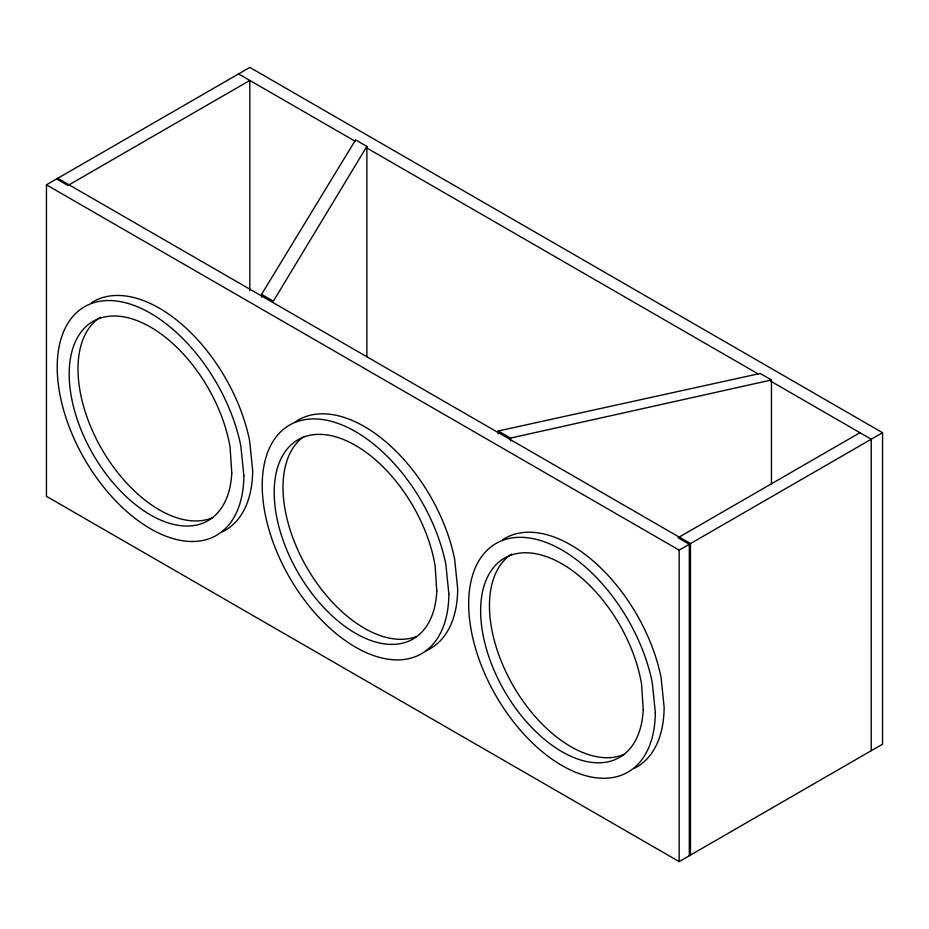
<?xml version="1.0" encoding="UTF-8"?>
<svg xmlns="http://www.w3.org/2000/svg" width="929" height="929" viewBox="0 0 929 929"><rect width="100%" height="100%" fill="white"/><g stroke="black" fill="none" stroke-linecap="round" stroke-linejoin="round"><path stroke-width="1.39" d="M366.885 146.387L273.37 301.159L261.583 294.354L355.586 139.873L366.885 146.387L366.885 356.585M46.45 184.825L249.831 67.399L882.55 432.693L882.55 744.175L679.169 861.601L46.45 496.307L46.45 184.825L679.169 550.119L882.55 432.693M859.94 432.705L678.031 537.728L689.318 544.255L689.318 855.737M498.258 433.889L498.258 430.986L510.52 438.07L771.453 379.973L771.453 484.346M498.258 430.986L760.154 373.446L771.453 379.973M238.521 73.925L355.284 141.324M366.583 147.85L758.261 373.992M770.815 381.238L871.251 439.22L871.239 750.713M57.749 178.298L690.468 543.593L690.468 855.075M56.611 178.96L67.91 185.475L249.82 80.451L249.82 290.522M679.169 550.119L679.169 861.601M510.52 438.07L510.52 440.973M261.583 294.354L261.583 297.245M416.32 636.574A115.045 66.424 60 0 1 305.571 565.285A115.045 66.424 60 0 1 304.131 436.375M426.086 650.753A131.988 76.201 60 0 0 457.683 588.905L454.664 559.246A131.988 76.201 60 0 0 386.603 442.483A131.988 76.201 60 0 0 295.213 421.998M212.555 517.708A115.045 66.424 60 0 1 100.553 446.919A115.045 66.424 60 0 1 100.239 317.265M222.379 531.794A131.988 76.201 60 0 0 252.665 470.55L249.657 440.892A131.988 76.201 60 0 0 182.432 324.848A131.988 76.201 60 0 0 91.379 302.842M624.021 754.476A115.045 66.424 60 0 1 512.018 683.686A115.045 66.424 60 0 1 511.705 554.032M633.833 768.562A131.988 76.201 60 0 0 664.13 707.306L661.111 677.659A131.988 76.201 60 0 0 593.898 561.615A131.988 76.201 60 0 0 502.844 539.61M655.317 712.404L652.297 682.745A131.988 76.201 60 0 0 502.496 540.411A131.988 76.201 60 0 0 521.982 732.04A131.988 76.201 60 0 0 655.317 712.404M448.87 593.991L445.85 564.344A131.988 76.201 60 0 0 296.037 422.01A131.988 76.201 60 0 0 315.523 613.639A131.988 76.201 60 0 0 448.87 593.991M243.851 475.636L240.843 445.978A131.988 76.201 60 0 0 91.03 303.655A131.988 76.201 60 0 0 110.516 495.273A131.988 76.201 60 0 0 243.851 475.636M643.228 709.617L641.567 684.208A115.045 66.424 60 0 0 513.04 554.497A115.045 66.424 60 0 0 523.793 718.674A115.045 66.424 60 0 0 643.228 709.617M436.781 591.216L435.12 565.807A115.045 66.424 60 0 0 306.593 436.096A115.045 66.424 60 0 0 317.346 600.262A115.045 66.424 60 0 0 436.781 591.216M231.774 472.849L230.102 447.441A115.045 66.424 60 0 0 101.586 317.741A115.045 66.424 60 0 0 112.339 481.907A115.045 66.424 60 0 0 231.774 472.849"/></g></svg>
